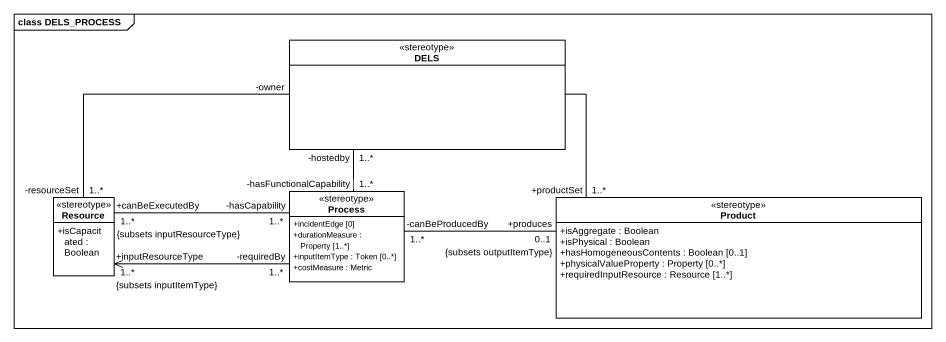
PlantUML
@startuml
mainframe class DELS_PROCESS
hide circle
hide empty members
skinparam classAttributeIconSize 0
class DELS <<stereotype>>
class Resource <<stereotype>> {
  +isCapacitated : Boolean
}
class "Process" as Process_ <<stereotype>> {
  +incidentEdge [0]
  +durationMeasure : Property [1..*]
  +inputItemType : Token [0..*]
  +costMeasure : Metric
}
class Product <<stereotype>> {
  +isAggregate : Boolean
  +isPhysical : Boolean
  +hasHomogeneousContents : Boolean [0..1]
  +physicalValueProperty : Property [0..*]
  +requiredInputResource : Resource [1..*]
}
DELS "-owner" -left- "-resourceSet\n1..*" Resource
DELS "-hostedby\n1..*" -- "-hasFunctionalCapability\n1..*" Process_
DELS -right- "+productSet\n1..*" Product
Resource "+canBeExecutedBy\n1..*\n{subsets inputResourceType}" -right- "-hasCapability\n1..*" Process_
Resource "+inputResourceType\n1..*\n{subsets inputItemType}" <-right- "-requiredBy\n1..*" Process_
Product "+produces\n0..1\n{subsets outputItemType}" -left- "-canBeProducedBy\n1..*" Process_
@enduml
